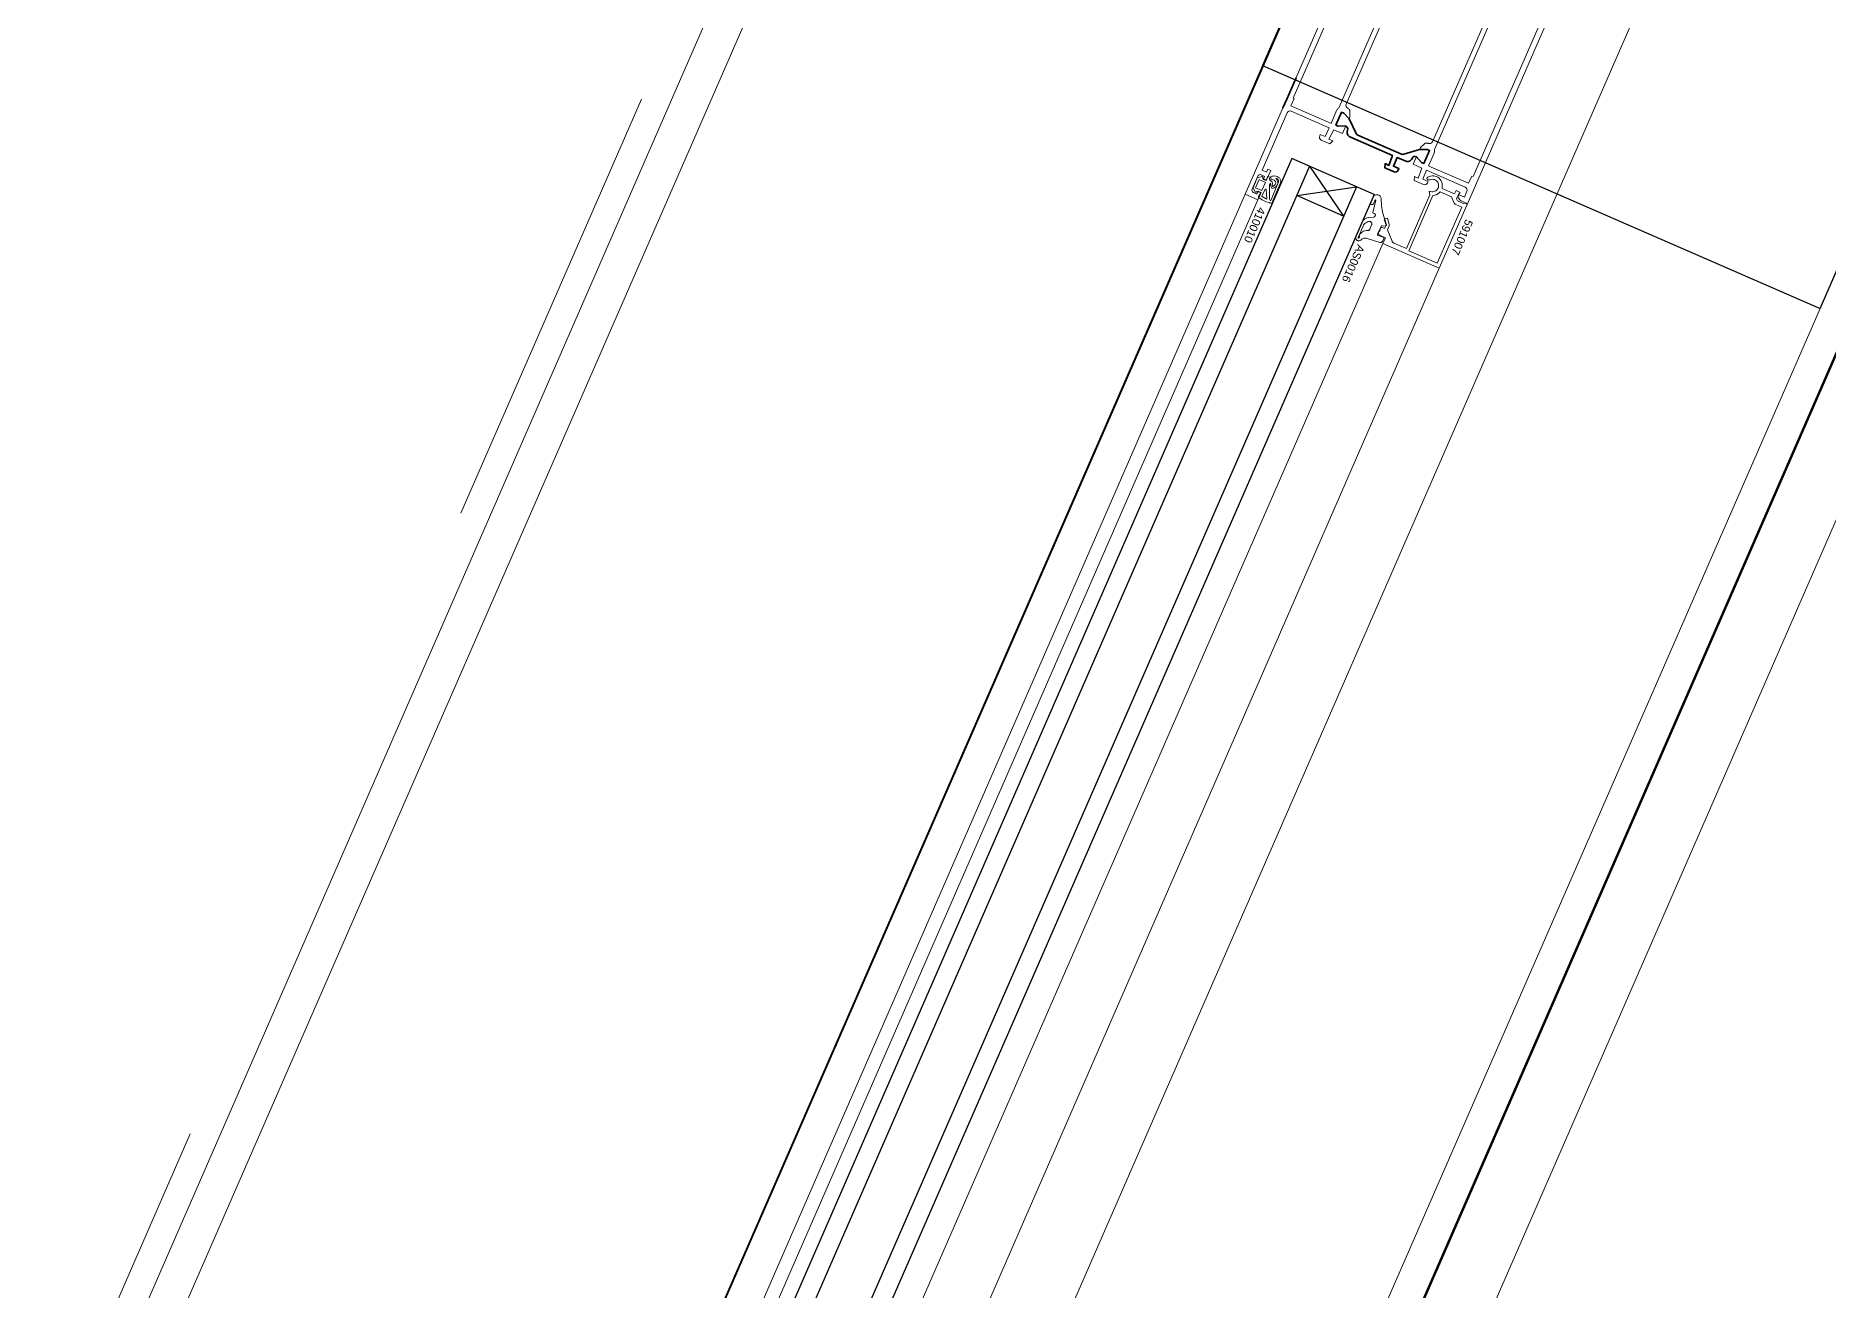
# Model space of a CAD drawing. Header units: millimetres. Extents: x -50172 to 90294, y -80883 to 956680.
# Drawn here: x 2573 to 3133, y -21130 to -20738 of the extents above; entities that cross this region are included whole.
import ezdxf
from ezdxf.enums import TextEntityAlignment as Align

# ---------------------------------------------------------------- set-up
doc = ezdxf.new("R2010")
doc.units = ezdxf.units.MM
doc.header["$MEASUREMENT"] = 0
doc.linetypes.add('Dot & Dashed', pattern=[670.277762, 352.777767, -176.388884, 0, -141.111112])
doc.linetypes.add('Double Dashed', pattern=[1093.611073, 529.166651, -211.666656, 141.111112, -211.666656])
for name, color, linetype, lineweight in [('0_Pen_No__2', 8, 'Continuous', 15), ('0_Pen_No__5', 7, 'Continuous', 25), ('0_Pen_No__6', 7, 'Continuous', 35), ('0_Pen_No__7', 7, 'Continuous', 35), ('0_Pen_No__9', 7, 'Continuous', 13), ('New_A-20-M_Floor_Slab_Pen_No__89', 8, 'Continuous', 20), ('New_A-20-M_Roof_Pen_No__93', 8, 'Continuous', 13), ('New_A-25-M_Curtain_Wall_Pen_No__90', 8, 'Continuous', 20), ('New_A-25-M_Wall_Ext_Pen_No__87', 8, 'Continuous', 20), ('New_ArchiCAD Windows_Pen_No__3', 7, 'Continuous', 18), ('New_ArchiCAD Zone Stamps_Pen_No__9', 7, 'Continuous', 13)]:
    doc.layers.add(name, color=color, linetype=linetype, lineweight=lineweight)
for name, color, linetype, lineweight, true_color in [('0_Pen_No__40', 7, 'Continuous', 35, 0x2a2a2a), ('New_A-15-MG_Structural_Grid_Phase_2_Pen_No__222', 7, 'Continuous', 13, 0x65af33), ('New_A-25-M_Curtain_Wall_Pen_No__69', 7, 'Continuous', 20, 0x606060), ('New_A-35-M_FFE-Zone_Pen_No__74', 7, 'Continuous', 20, 0x606060), ('New_ArchiCAD Windows_Pen_No__23', 7, 'Continuous', 30, 0x2a2a2a)]:
    doc.layers.add(name, color=color, linetype=linetype, lineweight=lineweight, true_color=true_color)
for name, color, linetype in [('New_A-15-MG_Structural_Grid_Phase_2', 7, 'Continuous'), ('New_A-20-M_Floor_Slab', 7, 'Continuous'), ('New_A-20-M_Roof', 7, 'Continuous'), ('New_A-25-M_Curtain_Wall', 7, 'Continuous'), ('New_A-25-M_Wall_Ext', 7, 'Continuous'), ('New_A-35-M_FFE-Zone', 7, 'Continuous'), ('New_ArchiCAD Windows', 7, 'Continuous')]:
    doc.layers.add(name, color=color, linetype=linetype)
doc.styles.add('GENERATED_STYLE_2', font='')
doc.styles.add('GENERATED_STYLE_3', font='')
doc.styles.add('GENERATED_STYLE_4', font='')
doc.styles.get('GENERATED_STYLE_2').set_extended_font_data('Arial', bold=True)
doc.styles.get('GENERATED_STYLE_3').set_extended_font_data('Arial')
doc.styles.get('GENERATED_STYLE_4').set_extended_font_data('Swis721 BT')

# ---------------------------------------------------------------- blocks, each defined once
blk = doc.blocks.new('Wall_2_1', base_point=(10092.6, -4631.3))
at = {"layer": 'New_A-25-M_Wall_Ext_Pen_No__87', "linetype": 'Continuous', "flags": 128}
for points in [[(10000.93, -4591.33), (2142.47, -22613.27)], [(2234.14, -22653.24), (10092.6, -4631.3)]]:
    blk.add_lwpolyline(points, dxfattribs=at)
blk = doc.blocks.new('Wall_4_1', base_point=(9982.59, -4632.6))
at = {"layer": 'New_A-25-M_Wall_Ext_Pen_No__87', "linetype": 'Continuous', "flags": 128}
for points in [[(4714.53, -16301.13), (1990.94, -22547.19)], [(2142.18, -22613.14), (4865.77, -16367.08)]]:
    blk.add_lwpolyline(points, dxfattribs=at)
blk = doc.blocks.new('Single Office_INB 2105_31_1', base_point=(711.07, -21058.46))
at = {"layer": 'New_A-35-M_FFE-Zone_Pen_No__74', "linetype": 'Continuous'}
blk.add_line((1930.18, -22686.52), (2836.08, -20609.01), dxfattribs=at)
at = {"layer": 'New_ArchiCAD Zone Stamps_Pen_No__9'}
for tag, height, style, p in [('ROOM_NAME', 250, 'GENERATED_STYLE_2', (-225.74, -19453.51)), ('zoneNameLine2', 250, 'GENERATED_STYLE_2', (-414.17, -19885.64)), ('ROOM_NUMBER', 200, 'GENERATED_STYLE_3', (-602.6, -20306.35)), ('measuredAreaCode', 200, 'GENERATED_STYLE_3', (-759.63, -20666.46)), ('DUMMY_649', 200, 'GENERATED_STYLE_3', (-452.22, -20800.5)), ('DUMMY_650', 200, 'GENERATED_STYLE_3', (-102.71, -20952.9)), ('DUMMY_651', 133.33, 'GENERATED_STYLE_3', (176.58, -21059.45))]:
    blk.add_attdef(tag, text='', height=height, rotation=336.4404, dxfattribs=dict(at, style=style)).set_placement(p, align=Align.TOP_LEFT)
blk = doc.blocks.new('Slab_4_1', base_point=(-34879.65, -33019.01))
at = {"layer": 'New_A-20-M_Floor_Slab_Pen_No__89', "linetype": 'Continuous', "flags": 128}
blk.add_lwpolyline([(10933.09, -26822.78), (1863.41, -22867.95), (9871.66, -4502.51), (4224.74, -2040.17), (4132.95, -2000.14), (2145.42, -6558.18), (-3141.98, -4252.62), (-10743.58, -11326.43), (-11126.43, -10915.01), (-34879.65, -33019.01)], dxfattribs=at)
blk = doc.blocks.new('Slab_14_1', base_point=(10933.09, -26822.78))
at = {"layer": 'New_A-20-M_Floor_Slab_Pen_No__89', "linetype": 'Continuous', "flags": 128}
blk.add_lwpolyline([(10933.09, -26822.78), (1863.41, -22867.95), (9871.66, -4502.51), (18941.33, -8457.33)], close=True, dxfattribs=at)
blk = doc.blocks.new('Triple Window 19_2')
at = {"layer": 'New_ArchiCAD Windows_Pen_No__23', "linetype": 'Continuous'}
for p, q in [((-225, 0), (-182, 0)), ((-182, 0), (-182, -190)), ((-182, -190), (-225, -190))]:
    blk.add_line(p, q, dxfattribs=at)
at = {"layer": 'New_ArchiCAD Windows_Pen_No__3', "linetype": 'Continuous'}
for p, q in [((-1175, 165), (1175, 165)), ((-182, 0), (662.5, 0)), ((662.5, -190), (-182, -190)), ((-1175, -200), (1175, -200))]:
    blk.add_line(p, q, dxfattribs=at)
blk = doc.blocks.new('Wall_239_1', base_point=(10165.92, -4712.54))
at = {"layer": 'New_ArchiCAD Windows', "color": 251, "linetype": 'Continuous', "lineweight": 20, "true_color": 0x606060, "xscale": -1, "zscale": 1000, "rotation": 66.44041158399281}
blk.add_blockref('Triple Window 19_2', (2883.15, -20913.87), dxfattribs=at)
blk = doc.blocks.new('Morph_2_1')
at = {"layer": 'New_A-20-M_Roof_Pen_No__93', "linetype": 'Continuous', "flags": 128}
blk.add_lwpolyline([(2064.53, -22792.01), (10012.82, -4564.06)], dxfattribs=at)
blk = doc.blocks.new('Beam_8_1', base_point=(10000.93, -4591.33))
at = {"layer": 'New_A-25-M_Curtain_Wall_Pen_No__69', "linetype": 'Dot & Dashed'}
blk.add_line((10000.93, -4591.33), (2142.47, -22613.27), dxfattribs=at)
at = {"layer": 'New_A-25-M_Curtain_Wall_Pen_No__90', "linetype": 'Continuous'}
for p, q in [((10000.93, -4591.33), (2142.47, -22613.27)), ((10203.2, -4679.52), (2344.74, -22701.46))]:
    blk.add_line(p, q, dxfattribs=at)
blk = doc.blocks.new('Standard grid marker_43')
at = {"layer": 'New_A-15-MG_Structural_Grid_Phase_2_Pen_No__222', "linetype": 'Double Dashed'}
blk.add_line((948.58, 0), (36650.52, 0), dxfattribs=at)
at = {"layer": 'New_A-15-MG_Structural_Grid_Phase_2_Pen_No__222', "style": 'GENERATED_STYLE_4'}
for tag, p in [('AC_MarkerText_1_0', (-500, -588.26)), ('AC_MarkerText_1_1', (38099.1, -588.26))]:
    blk.add_attdef(tag, text='', height=350, rotation=90, dxfattribs=at).set_placement(p, align=Align.MIDDLE_CENTER)

msp = doc.modelspace()

# ---------------------------------------------------------------- linework, layer by layer
at = {"layer": '0_Pen_No__2', "linetype": 'Continuous', "flags": 128}
for points in [[(3015.25, -20682.81), (2981.99, -20759.07, 0.414214), (2982.51, -20760.39), (2982.56, -20760.41, -0.294108), (2983.16, -20761.31), (2983.19, -20763.08), (2982.91, -20763.73), (2981.29, -20761.93), (2980.56, -20761.61), (2978.8, -20765.64), (2979.53, -20765.96), (2981.95, -20765.92), (2980.91, -20768.31), (2978.16, -20767.11), (2976.64, -20770.05), (2977.84, -20770.57), (2976.96, -20771.49), (2974.25, -20770.31, -0.414214), (2973.74, -20769), (2973.94, -20768.54), (2975.49, -20769.22), (2976.69, -20766.47), (2975.28, -20765.85), (2964.87, -20761.31, 0.414214), (2963.55, -20761.83), (2955.76, -20779.7), (2957.13, -20780.3), (2957.53, -20779.39), (2958.45, -20779.79), (2957.05, -20783), (2956.13, -20782.6), (2956.53, -20781.68), (2955.43, -20781.2, 0.414214), (2954.38, -20781.61), (2952.62, -20785.65, 0.414214), (2953.04, -20786.7), (2954.13, -20787.18), (2954.53, -20786.26), (2955.45, -20786.66), (2954.45, -20788.95), (2950.51, -20787.24), (3014.46, -20640.57)], [(3042.2, -20694.56), (3008.94, -20770.82, -0.414214), (3007.63, -20771.34), (3007.57, -20771.32, 0.294108), (3006.5, -20771.49), (3005.19, -20772.68), (3004.91, -20773.32), (3007.32, -20773.28), (3008.06, -20773.6), (3006.3, -20777.63), (3005.57, -20777.31), (3003.95, -20775.52), (3002.91, -20777.9), (3005.66, -20779.1), (3004.54, -20782.21), (3003.34, -20781.69), (3003.27, -20782.97), (3006.15, -20784.22, 0.414214), (3007.47, -20783.71), (3007.67, -20783.25), (3005.93, -20782.49), (3007.13, -20779.74), (3008.02, -20780.13), (3019.23, -20785.02, -0.414214), (3019.74, -20786.33), (3018.94, -20788.17), (3017.29, -20787.45), (3016.89, -20787.83), (3017.1, -20788.36, 0.198912), (3018.16, -20789.46), (3019.9, -20790.22), (3063.87, -20689.39)], [(3009.63, -20773.48, -0.112281), (3009.72, -20773.05), (3044.36, -20693.61, -0.112281), (3044.62, -20693.25, 0.112281), (3045.16, -20692.52), (3046.9, -20688.53), (3059.45, -20694.01), (3058.45, -20696.3), (3058.91, -20696.5), (3021.74, -20781.75), (3021.28, -20781.55), (3020.28, -20783.84), (3008.6, -20778.75)], [(3008.6, -20778.75), (3007.73, -20778.36), (3009.46, -20774.38, 0.112281), (3009.63, -20773.48)]]:
    msp.add_lwpolyline(points, format="xyb", dxfattribs=at)
msp.add_lwpolyline([(2975.96, -20764.51), (2977.29, -20765.09), (2979.03, -20761.11, -0.112281), (2979.57, -20760.38, 0.112281), (2979.83, -20760.02), (3014.47, -20680.58, 0.112281), (3014.56, -20680.14, -0.112281), (3014.72, -20679.25), (3016.46, -20675.26), (3003.91, -20669.79), (3002.91, -20672.08), (3002.63, -20671.96), (2965.46, -20757.21), (2965.73, -20757.33), (2964.73, -20759.62)], format="xyb", close=True, dxfattribs=at)
for points in [[(3007.38, -20782.72), (3007.18, -20782.19), (3007.55, -20781.93), (3007.96, -20781.72), (3008.4, -20781.57), (3008.85, -20781.5), (3009.31, -20781.49), (3009.76, -20781.56), (3010.2, -20781.69), (3010.65, -20781.93), (3011.05, -20782.25), (3011.4, -20782.62), (3011.68, -20783.05), (3011.89, -20783.51), (3012.02, -20784.01), (3012.06, -20784.51), (3012.02, -20785.02), (3011.96, -20785.41), (3015.91, -20787.12), (3016.35, -20786.12), (3017.63, -20786.68), (3017.47, -20787.04), (3017.29, -20786.96), (3016.53, -20788.7), (3016.78, -20789.36), (3018.58, -20790.14), (3019.49, -20790.04), (3019.8, -20790.46), (3011.12, -20810.35), (2993.52, -20802.67), (2994.32, -20800.84), (2992.22, -20799.92), (2992.16, -20799.03), (2992.3, -20798.94), (2992.41, -20798.82), (2992.51, -20798.69), (2992.58, -20798.55), (2992.63, -20798.39), (2992.66, -20798.23), (2992.65, -20798.07), (2992.62, -20797.91), (2993.03, -20797.55), (2994.04, -20797.99), (2994.5, -20796.94), (2993.93, -20795.02), (2994.89, -20794.74), (2995.36, -20796.3), (2995.42, -20796.58), (2995.44, -20796.86), (2995.42, -20797.13), (2995.36, -20797.41), (2995.27, -20797.67), (2994.96, -20798.39), (2996.36, -20801.95), (2996.43, -20802.1), (2996.52, -20802.23), (2996.63, -20802.34), (2996.76, -20802.44), (2996.9, -20802.51), (3000.82, -20804.22)], [(3000.82, -20804.22), (3008.13, -20787.45), (3008, -20786.29), (3008.43, -20786.41), (3008.76, -20786.47), (3009.09, -20786.48), (3009.42, -20786.43), (3009.73, -20786.32), (3010.03, -20786.17), (3010.29, -20785.96), (3010.51, -20785.71), (3010.69, -20785.43), (3010.82, -20785.12), (3010.89, -20784.8), (3010.91, -20784.47), (3010.87, -20784.14), (3010.78, -20783.82), (3010.63, -20783.52), (3010.43, -20783.25), (3010.19, -20783.02), (3009.91, -20782.83), (3009.61, -20782.69), (3009.29, -20782.61), (3008.95, -20782.58), (3008.62, -20782.61), (3008.3, -20782.7), (3007.38, -20782.72)]]:
    msp.add_lwpolyline(points, dxfattribs=at)
msp.add_lwpolyline([(3001.61, -20804.89), (3010.5, -20808.77), (3018.14, -20791.26), (3016.23, -20790.43), (3016.09, -20790.36), (3015.97, -20790.26), (3015.86, -20790.15), (3015.77, -20790.02), (3015.7, -20789.88), (3014.97, -20788.03), (3011.39, -20786.46), (3011.03, -20786.84), (3010.61, -20787.16), (3010.15, -20787.4), (3009.66, -20787.55), (3009.14, -20787.63)], close=True, dxfattribs=at)
at = {"layer": '0_Pen_No__40', "linetype": 'Continuous'}
for p, q in [((9735.36, -5700.74), (2596.69, -22071.98)), ((2966.36, -20750.88), (2963.47, -20757.52)), ((2963.47, -20757.52), (2962.27, -20760.27))]:
    msp.add_line(p, q, dxfattribs=at)
at = {"layer": '0_Pen_No__5', "linetype": 'Continuous'}
for p, q in [((2965.06, -20776.13), (2765.35, -21234.14)), ((2970.56, -20778.52), (2770.85, -21236.54)), ((2990.73, -20787.32), (2965.06, -20776.13)), ((2970.56, -20778.52), (2981.23, -20794.09)), ((2985.23, -20784.92), (2785.51, -21242.94)), ((2966.57, -20787.69), (2985.23, -20784.92)), ((2990.73, -20787.32), (2791.01, -21245.33)), ((2981.23, -20794.09), (2966.57, -20787.69))]:
    msp.add_line(p, q, dxfattribs=at)
at = {"layer": '0_Pen_No__6', "linetype": 'Continuous', "flags": 128}
msp.add_lwpolyline([(2982.47, -20767.24, 0.414214), (2981.95, -20765.92), (2979.53, -20765.96), (2978.8, -20765.64), (2980.56, -20761.61), (2981.29, -20761.93), (2982.92, -20763.71), (2985.17, -20768.27, 0.176327), (2985.67, -20768.75), (2999.35, -20774.71, 0.176327), (3000.03, -20774.76), (3004.92, -20773.3), (3007.32, -20773.28), (3008.06, -20773.6), (3006.3, -20777.63), (3005.57, -20777.31), (3003.95, -20775.52, 0.414214), (3002.63, -20776.03), (3002.59, -20776.13, -0.414214), (3000.62, -20776.9), (2997.96, -20775.74), (2996.76, -20778.49), (2998.5, -20779.25), (2998.3, -20779.71, -0.414214), (2996.99, -20780.23), (2994.1, -20778.97), (2994.18, -20777.69), (2995.38, -20778.22), (2996.49, -20775.1), (2983.2, -20769.31, -0.414214), (2982.43, -20767.33)], format="xyb", close=True, dxfattribs=at)
at = {"layer": '0_Pen_No__9', "linetype": 'Continuous'}
for p, q in [((2950.51, -20787.24), (2757.19, -21230.59)), ((2954.45, -20788.95), (2761.13, -21232.3)), ((2993.52, -20802.67), (2798.99, -21248.81)), ((3011.12, -20810.35), (2816.59, -21256.49))]:
    msp.add_line(p, q, dxfattribs=at)
at = {"layer": '0_Pen_No__9', "linetype": 'Continuous', "flags": 128}
for points in [[(2961.46, -20783.68), (2959.05, -20789.56), (2958.77, -20790.12), (2958.21, -20789.85), (2958.14, -20790.01), (2957.97, -20789.96), (2956.82, -20789.56), (2955.73, -20789.01), (2954.73, -20788.32), (2954.5, -20788.15), (2955.4, -20786.86), (2954.09, -20786.29), (2953.97, -20786.56), (2953.61, -20786.57), (2952.92, -20785.2), (2954.26, -20782.14), (2955.73, -20781.71), (2955.97, -20781.98), (2955.85, -20782.25), (2957.16, -20782.83), (2957.4, -20781.71), (2958.18, -20781.88), (2958.05, -20782.5), (2958.4, -20783.02), (2958.51, -20783.06), (2958.62, -20783.12), (2958.71, -20783.2), (2958.79, -20783.29), (2958.85, -20783.39), (2958.9, -20783.5), (2958.92, -20783.62), (2958.97, -20783.8), (2958.99, -20783.97), (2958.97, -20784.15), (2958.93, -20784.33), (2958.86, -20784.5), (2959.11, -20784.78), (2959.31, -20784.68), (2959.5, -20784.56), (2959.67, -20784.41), (2959.81, -20784.23), (2959.92, -20784.03), (2960, -20783.82), (2960.02, -20783.69), (2960.02, -20783.55), (2959.99, -20783.42), (2959.94, -20783.3), (2959.86, -20783.18), (2959.77, -20783.08), (2959.67, -20783), (2959.49, -20782.84), (2959.29, -20782.71), (2959.07, -20782.62), (2958.84, -20782.55), (2958.6, -20782.53), (2958.41, -20781.82), (2958.8, -20781.65), (2959.2, -20781.55), (2959.62, -20781.53), (2960.04, -20781.57), (2960.44, -20781.69), (2960.82, -20781.87), (2961.16, -20782.12), (2961.31, -20782.31), (2961.43, -20782.51), (2961.52, -20782.74), (2961.56, -20782.98), (2961.57, -20783.22), (2961.54, -20783.45)], [(2955.69, -20786.11), (2953.67, -20785.23), (2954.79, -20782.67), (2956.81, -20783.55)], [(2958.55, -20789.04), (2960.87, -20783.33), (2960.88, -20783.18), (2960.87, -20783.04), (2960.84, -20782.9), (2960.78, -20782.76), (2960.71, -20782.64), (2960.61, -20782.53), (2960.5, -20782.44), (2960.37, -20782.36), (2960.24, -20782.31), (2960.1, -20782.28), (2960.03, -20782.44), (2960.22, -20782.59), (2960.38, -20782.76), (2960.51, -20782.96), (2960.61, -20783.18), (2960.67, -20783.41), (2960.69, -20783.64), (2960.67, -20783.88), (2960.54, -20784.21), (2960.36, -20784.52), (2960.13, -20784.8), (2959.87, -20785.04), (2959.56, -20785.23), (2959.23, -20785.37), (2958.88, -20785.45), (2958.26, -20784.34), (2958.48, -20784.11), (2958.37, -20783.81), (2958.02, -20784.3), (2958.08, -20788.75), (2958.3, -20789.22), (2958.49, -20789.22)], [(2955.78, -20787.97), (2955.67, -20787.9), (2956.66, -20785.64), (2957.04, -20785.71), (2957.28, -20788.78), (2957.05, -20788.68)], [(2992.58, -20802.32), (2992.71, -20802.33), (2992.84, -20802.32), (2992.97, -20802.29), (2993.09, -20802.24), (2993.2, -20802.17), (2993.3, -20802.08), (2993.38, -20801.97), (2993.45, -20801.85), (2993.8, -20801.05), (2993.81, -20801), (2993.82, -20800.95), (2993.82, -20800.9), (2993.81, -20800.85), (2993.79, -20800.8), (2993.77, -20800.76), (2993.74, -20800.72), (2993.7, -20800.69), (2993.66, -20800.66), (2993.61, -20800.64), (2992.04, -20800.17), (2991.99, -20800.15), (2991.95, -20800.12), (2991.91, -20800.09), (2991.88, -20800.05), (2991.85, -20800.01), (2991.83, -20799.96), (2991.83, -20799.91), (2991.82, -20799.86), (2991.83, -20799.81), (2991.85, -20799.76), (2992.92, -20797.3), (2992.95, -20797.26), (2992.97, -20797.22), (2993.01, -20797.19), (2993.04, -20797.16), (2993.08, -20797.14), (2993.13, -20797.13), (2993.17, -20797.12), (2993.22, -20797.12), (2994.29, -20797.18), (2994.34, -20797.18), (2994.38, -20797.17), (2994.43, -20797.16), (2994.48, -20797.13), (2994.51, -20797.1), (2994.55, -20797.06), (2994.57, -20797.02), (2994.59, -20796.97), (2994.6, -20796.92), (2994.6, -20796.87), (2994.6, -20796.82), (2994.58, -20796.77), (2993.99, -20794.85), (2993.36, -20792.86), (2993.01, -20790.8), (2992.95, -20788.72), (2992.92, -20788.48), (2992.84, -20788.25), (2992.73, -20788.04), (2992.59, -20787.85), (2992.41, -20787.69), (2992.21, -20787.56), (2991.99, -20787.47), (2991.76, -20787.41), (2991.52, -20787.4), (2991.28, -20787.42), (2991.05, -20787.49), (2990.84, -20787.6), (2990.64, -20787.74), (2990.47, -20787.91), (2989.65, -20789.8), (2989.62, -20789.87), (2989.61, -20789.96), (2989.61, -20790.04), (2989.62, -20790.12), (2989.65, -20790.2), (2989.69, -20790.27), (2989.74, -20790.34), (2989.8, -20790.39), (2989.87, -20790.44), (2989.95, -20790.47), (2990.03, -20790.49), (2990.11, -20790.5), (2990.19, -20790.49), (2990.27, -20790.47), (2990.35, -20790.44), (2990.42, -20790.39), (2990.48, -20790.33), (2990.53, -20790.27), (2990.57, -20790.2), (2990.99, -20789.22), (2991.01, -20789.18), (2991.04, -20789.14), (2991.07, -20789.11), (2991.11, -20789.08), (2991.15, -20789.06), (2991.2, -20789.04), (2991.25, -20789.03), (2991.26, -20789.08), (2991.27, -20789.12), (2991.27, -20789.17), (2991.26, -20789.22), (2990.38, -20792.88), (2990.37, -20792.97), (2990.4, -20793.03), (2990.42, -20793.07), (2990.44, -20793.11), (2990.48, -20793.15), (2990.51, -20793.18), (2990.56, -20793.2), (2990.84, -20793.32), (2990.92, -20793.36), (2990.98, -20793.42), (2991.04, -20793.48), (2991.09, -20793.56), (2991.12, -20793.64), (2991.14, -20793.72), (2991.14, -20793.81), (2991.13, -20793.9), (2991.1, -20793.98), (2991.06, -20794.06), (2991, -20794.12), (2990.94, -20794.18), (2990.69, -20794.37), (2990.65, -20794.39), (2990.61, -20794.41), (2990.56, -20794.42), (2990.52, -20794.43), (2989.09, -20794.49), (2989.02, -20794.5), (2988.95, -20794.51), (2988.63, -20794.62), (2988.17, -20794.82), (2987.75, -20795.09), (2987.37, -20795.43), (2987.07, -20795.83), (2986.83, -20796.27), (2985.03, -20800.39), (2984.98, -20800.55), (2984.95, -20800.71), (2984.95, -20800.88), (2984.98, -20801.04), (2985.03, -20801.2), (2985.11, -20801.34), (2985.22, -20801.47), (2985.34, -20801.58), (2985.48, -20801.67), (2985.63, -20801.74), (2985.79, -20801.78), (2985.96, -20801.79), (2986.12, -20801.77), (2986.28, -20801.73), (2986.43, -20801.66), (2986.57, -20801.57), (2986.69, -20801.46), (2986.87, -20801.29), (2987.07, -20801.15), (2987.29, -20801.05), (2987.52, -20800.98), (2987.76, -20800.96), (2988.01, -20800.97), (2988.24, -20801.02)], [(2989.95, -20796.86), (2989.99, -20796.73), (2990.01, -20796.6), (2990.01, -20796.46), (2989.99, -20796.33), (2989.94, -20796.2), (2989.88, -20796.09), (2989.79, -20795.98), (2989.69, -20795.89), (2989.57, -20795.82), (2989.45, -20795.78), (2989.31, -20795.75), (2989.18, -20795.74), (2989.04, -20795.76), (2988.67, -20795.88), (2988.32, -20796.05), (2988, -20796.27), (2987.71, -20796.54), (2987.48, -20796.86), (2987.29, -20797.2), (2985.74, -20800.75), (2985.74, -20800.78), (2985.73, -20800.8), (2985.73, -20800.83), (2985.74, -20800.85), (2985.74, -20800.88), (2985.76, -20800.9), (2985.77, -20800.92), (2985.79, -20800.93), (2985.81, -20800.95), (2985.83, -20800.96), (2985.86, -20800.96), (2985.88, -20800.96), (2985.91, -20800.96), (2985.93, -20800.96), (2985.95, -20800.95), (2985.97, -20800.93), (2985.99, -20800.92), (2986.01, -20800.9), (2986.02, -20800.87), (2986.17, -20800.54), (2986.18, -20800.49), (2986.19, -20800.45), (2986.19, -20800.4), (2986.18, -20800.36), (2986.17, -20800.31), (2986.15, -20800.27), (2986.13, -20800.23), (2986.1, -20800.2), (2986.13, -20800.12), (2986.31, -20799.78), (2986.54, -20799.47), (2986.81, -20799.2), (2987.13, -20798.98), (2987.47, -20798.8), (2987.84, -20798.69), (2988.22, -20798.62), (2988.6, -20798.62), (2988.72, -20798.62), (2988.84, -20798.6), (2988.96, -20798.56), (2989.07, -20798.51), (2989.17, -20798.44), (2989.26, -20798.35), (2989.33, -20798.25), (2989.39, -20798.15)]]:
    msp.add_lwpolyline(points, close=True, dxfattribs=at)

# ---------------------------------------------------------------- block references
at = {"layer": 'New_A-15-MG_Structural_Grid_Phase_2', "color": 8, "linetype": 'Continuous', "lineweight": 15, "zscale": 1000, "rotation": 246.440411583993}
msp.add_blockref('Standard grid marker_43', (12179.47, 840.07), dxfattribs=at)
at = {"layer": 'New_A-20-M_Floor_Slab', "color": 8, "linetype": 'Continuous', "lineweight": 20}
for name, p in [('Slab_4_1', (-34879.65, -33019.01)), ('Slab_14_1', (10933.09, -26822.78))]:
    msp.add_blockref(name, p, dxfattribs=at)
at = {"layer": 'New_A-20-M_Roof', "linetype": 'Continuous', "lineweight": 0}
msp.add_blockref('Morph_2_1', (0, 0), dxfattribs=at)
at = {"layer": 'New_A-25-M_Curtain_Wall', "color": 8, "lineweight": 20}
msp.add_blockref('Beam_8_1', (10000.93, -4591.33), dxfattribs=at)
at = {"layer": 'New_A-25-M_Wall_Ext', "color": 250, "lineweight": 50, "true_color": 0x2a2a2a}
for name, p in [('Wall_4_1', (9982.59, -4632.6)), ('Wall_239_1', (10165.92, -4712.54)), ('Wall_2_1', (10092.6, -4631.3))]:
    msp.add_blockref(name, p, dxfattribs=at)
at = {"layer": 'New_A-35-M_FFE-Zone', "linetype": 'Continuous'}
msp.add_blockref('Single Office_INB 2105_31_1', (711.07, -21058.46), dxfattribs=at)

# ---------------------------------------------------------------- texts
at = {"layer": '0_Pen_No__7', "linetype": 'Continuous', "char_height": 2.5, "attachment_point": 7, "rotation": 246.4404, "style": 'GENERATED_STYLE_3'}
for s, insert in [('\\A1;{\\fArial|b0|i0|c0|p34;410010}', (2954.62, -20791.05)), ('\\A1;{\\fArial|b0|i0|c0|p34;591007}', (3019.41, -20794.82)), ('\\A1;{\\fArial|b0|i0|c0|p34;AS0016}', (2985.54, -20802.7))]:
    msp.add_mtext(s, dxfattribs=dict(at, insert=insert))

doc.saveas('drawing.dxf')
